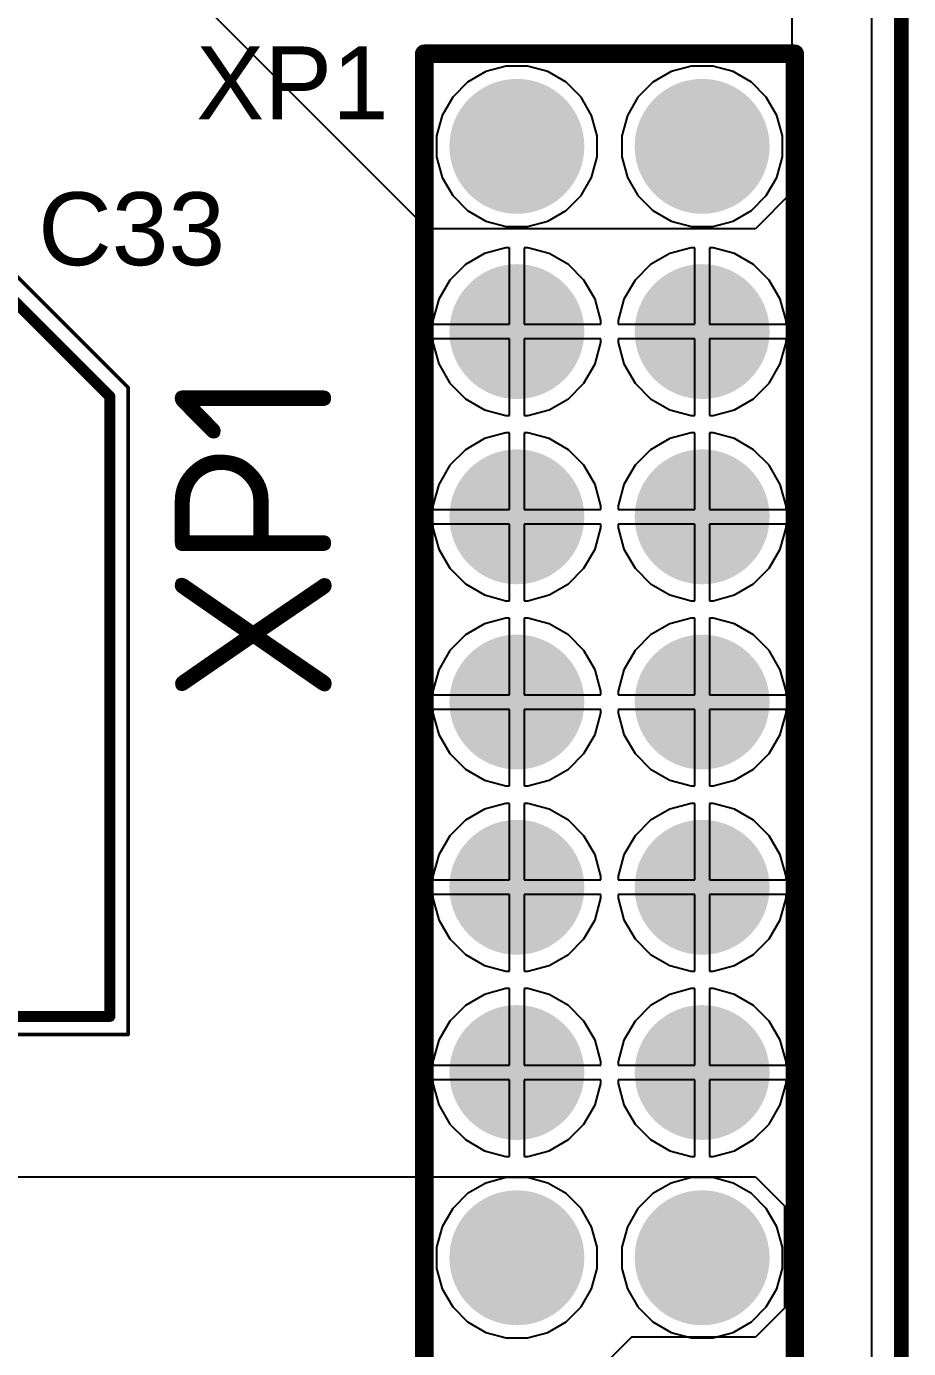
# Model space of a CAD drawing. Header units: inches. Extents: x -1.5 to 75.1, y -0.1 to 70.1.
# Drawn here: x 63.01 to 75.1, y 42.65 to 60.77 of the extents above; entities that cross this region are included whole.
import ezdxf

# ---------------------------------------------------------------- set-up
doc = ezdxf.new("R2010")
doc.units = ezdxf.units.IN
for name, color, linetype in [('Bottom Layer', 5, 'Continuous'), ('Bottom Solder', 6, 'Continuous'), ('Mechanical 13', 56, 'Continuous'), ('Mechanical 15', 56, 'Continuous'), ('Mechanical 4', 56, 'Continuous'), ('Multi-Layer', 9, 'Continuous'), ('Pad Holes', 156, 'Continuous'), ('Top Layer', 1, 'Continuous'), ('Top Overlay', 2, 'Continuous'), ('Top Paste', 8, 'Continuous'), ('Top Solder', 216, 'Continuous')]:
    doc.layers.add(name, color=color, linetype=linetype)
doc.styles.add('Arial', font='', dxfattribs={"height": 0.2})
doc.styles.add('GOST type B', font='', dxfattribs={"height": 0.2})
doc.styles.get('Arial').set_extended_font_data('Arial')
doc.styles.get('GOST type B').set_extended_font_data('GOST type B')

# ---------------------------------------------------------------- blocks, each defined once
blk = doc.blocks.new('PLD40_105')
at = {"layer": 'Bottom Layer'}
h = blk.add_hatch(color=5, dxfattribs=at)
edge = h.paths.add_edge_path()
edge.add_arc((8.89, 1.27), 0.9, 0, 360)
h = blk.add_hatch(color=5, dxfattribs=at)
edge = h.paths.add_edge_path()
edge.add_arc((11.43, 1.27), 0.9, 0, 360)
h = blk.add_hatch(color=5, dxfattribs=at)
edge = h.paths.add_edge_path()
edge.add_arc((13.97, 1.27), 0.9, 0, 360)
h = blk.add_hatch(color=5, dxfattribs=at)
edge = h.paths.add_edge_path()
edge.add_arc((16.51, 1.27), 0.9, 0, 360)
h = blk.add_hatch(color=5, dxfattribs=at)
edge = h.paths.add_edge_path()
edge.add_arc((19.05, 1.27), 0.9, 0, 360)
h = blk.add_hatch(color=5, dxfattribs=at)
edge = h.paths.add_edge_path()
edge.add_arc((21.59, 1.27), 0.9, 0, 360)
h = blk.add_hatch(color=5, dxfattribs=at)
edge = h.paths.add_edge_path()
edge.add_arc((24.13, 1.27), 0.9, 0, 360)
h = blk.add_hatch(color=5, dxfattribs=at)
edge = h.paths.add_edge_path()
edge.add_arc((8.89, -1.27), 0.9, 0, 360)
h = blk.add_hatch(color=5, dxfattribs=at)
edge = h.paths.add_edge_path()
edge.add_arc((11.43, -1.27), 0.9, 0, 360)
h = blk.add_hatch(color=5, dxfattribs=at)
edge = h.paths.add_edge_path()
edge.add_arc((13.97, -1.27), 0.9, 0, 360)
h = blk.add_hatch(color=5, dxfattribs=at)
edge = h.paths.add_edge_path()
edge.add_arc((16.51, -1.27), 0.9, 0, 360)
h = blk.add_hatch(color=5, dxfattribs=at)
edge = h.paths.add_edge_path()
edge.add_arc((19.05, -1.27), 0.9, 0, 360)
h = blk.add_hatch(color=5, dxfattribs=at)
edge = h.paths.add_edge_path()
edge.add_arc((21.59, -1.27), 0.9, 0, 360)
h = blk.add_hatch(color=5, dxfattribs=at)
edge = h.paths.add_edge_path()
edge.add_arc((24.13, -1.27), 0.9, 0, 360)
at = {"layer": 'Bottom Solder'}
h = blk.add_hatch(color=6, dxfattribs=at)
edge = h.paths.add_edge_path()
edge.add_arc((8.89, 1.27), 0.925, 0, 360)
h = blk.add_hatch(color=6, dxfattribs=at)
edge = h.paths.add_edge_path()
edge.add_arc((11.43, 1.27), 0.925, 0, 360)
h = blk.add_hatch(color=6, dxfattribs=at)
edge = h.paths.add_edge_path()
edge.add_arc((13.97, 1.27), 0.925, 0, 360)
h = blk.add_hatch(color=6, dxfattribs=at)
edge = h.paths.add_edge_path()
edge.add_arc((16.51, 1.27), 0.925, 0, 360)
h = blk.add_hatch(color=6, dxfattribs=at)
edge = h.paths.add_edge_path()
edge.add_arc((19.05, 1.27), 0.925, 0, 360)
h = blk.add_hatch(color=6, dxfattribs=at)
edge = h.paths.add_edge_path()
edge.add_arc((21.59, 1.27), 0.925, 0, 360)
h = blk.add_hatch(color=6, dxfattribs=at)
edge = h.paths.add_edge_path()
edge.add_arc((24.13, 1.27), 0.925, 0, 360)
h = blk.add_hatch(color=6, dxfattribs=at)
edge = h.paths.add_edge_path()
edge.add_arc((8.89, -1.27), 0.925, 0, 360)
h = blk.add_hatch(color=6, dxfattribs=at)
edge = h.paths.add_edge_path()
edge.add_arc((11.43, -1.27), 0.925, 0, 360)
h = blk.add_hatch(color=6, dxfattribs=at)
edge = h.paths.add_edge_path()
edge.add_arc((13.97, -1.27), 0.925, 0, 360)
h = blk.add_hatch(color=6, dxfattribs=at)
edge = h.paths.add_edge_path()
edge.add_arc((16.51, -1.27), 0.925, 0, 360)
h = blk.add_hatch(color=6, dxfattribs=at)
edge = h.paths.add_edge_path()
edge.add_arc((19.05, -1.27), 0.925, 0, 360)
h = blk.add_hatch(color=6, dxfattribs=at)
edge = h.paths.add_edge_path()
edge.add_arc((21.59, -1.27), 0.925, 0, 360)
h = blk.add_hatch(color=6, dxfattribs=at)
edge = h.paths.add_edge_path()
edge.add_arc((24.13, -1.27), 0.925, 0, 360)
at = {"layer": 'Multi-Layer'}
h = blk.add_hatch(color=9, dxfattribs=at)
edge = h.paths.add_edge_path()
edge.add_arc((8.89, 1.27), 0.9, 0, 360)
h = blk.add_hatch(color=9, dxfattribs=at)
edge = h.paths.add_edge_path()
edge.add_arc((11.43, 1.27), 0.9, 0, 360)
h = blk.add_hatch(color=9, dxfattribs=at)
edge = h.paths.add_edge_path()
edge.add_arc((13.97, 1.27), 0.9, 0, 360)
h = blk.add_hatch(color=9, dxfattribs=at)
edge = h.paths.add_edge_path()
edge.add_arc((16.51, 1.27), 0.9, 0, 360)
h = blk.add_hatch(color=9, dxfattribs=at)
edge = h.paths.add_edge_path()
edge.add_arc((19.05, 1.27), 0.9, 0, 360)
h = blk.add_hatch(color=9, dxfattribs=at)
edge = h.paths.add_edge_path()
edge.add_arc((21.59, 1.27), 0.9, 0, 360)
h = blk.add_hatch(color=9, dxfattribs=at)
edge = h.paths.add_edge_path()
edge.add_arc((24.13, 1.27), 0.9, 0, 360)
h = blk.add_hatch(color=9, dxfattribs=at)
edge = h.paths.add_edge_path()
edge.add_arc((8.89, -1.27), 0.9, 0, 360)
h = blk.add_hatch(color=9, dxfattribs=at)
edge = h.paths.add_edge_path()
edge.add_arc((11.43, -1.27), 0.9, 0, 360)
h = blk.add_hatch(color=9, dxfattribs=at)
edge = h.paths.add_edge_path()
edge.add_arc((13.97, -1.27), 0.9, 0, 360)
h = blk.add_hatch(color=9, dxfattribs=at)
edge = h.paths.add_edge_path()
edge.add_arc((16.51, -1.27), 0.9, 0, 360)
h = blk.add_hatch(color=9, dxfattribs=at)
edge = h.paths.add_edge_path()
edge.add_arc((19.05, -1.27), 0.9, 0, 360)
h = blk.add_hatch(color=9, dxfattribs=at)
edge = h.paths.add_edge_path()
edge.add_arc((21.59, -1.27), 0.9, 0, 360)
h = blk.add_hatch(color=9, dxfattribs=at)
edge = h.paths.add_edge_path()
edge.add_arc((24.13, -1.27), 0.9, 0, 360)
at = {"layer": 'Pad Holes'}
h = blk.add_hatch(color=7, dxfattribs=at)
edge = h.paths.add_edge_path()
edge.add_arc((8.89, 1.27), 0.5, 0, 360)
h = blk.add_hatch(color=7, dxfattribs=at)
edge = h.paths.add_edge_path()
edge.add_arc((11.43, 1.27), 0.5, 0, 360)
h = blk.add_hatch(color=7, dxfattribs=at)
edge = h.paths.add_edge_path()
edge.add_arc((13.97, 1.27), 0.5, 0, 360)
h = blk.add_hatch(color=7, dxfattribs=at)
edge = h.paths.add_edge_path()
edge.add_arc((16.51, 1.27), 0.5, 0, 360)
h = blk.add_hatch(color=7, dxfattribs=at)
edge = h.paths.add_edge_path()
edge.add_arc((19.05, 1.27), 0.5, 0, 360)
h = blk.add_hatch(color=7, dxfattribs=at)
edge = h.paths.add_edge_path()
edge.add_arc((21.59, 1.27), 0.5, 0, 360)
h = blk.add_hatch(color=7, dxfattribs=at)
edge = h.paths.add_edge_path()
edge.add_arc((24.13, 1.27), 0.5, 0, 360)
h = blk.add_hatch(color=7, dxfattribs=at)
edge = h.paths.add_edge_path()
edge.add_arc((8.89, -1.27), 0.5, 0, 360)
h = blk.add_hatch(color=7, dxfattribs=at)
edge = h.paths.add_edge_path()
edge.add_arc((11.43, -1.27), 0.5, 0, 360)
h = blk.add_hatch(color=7, dxfattribs=at)
edge = h.paths.add_edge_path()
edge.add_arc((13.97, -1.27), 0.5, 0, 360)
h = blk.add_hatch(color=7, dxfattribs=at)
edge = h.paths.add_edge_path()
edge.add_arc((16.51, -1.27), 0.5, 0, 360)
h = blk.add_hatch(color=7, dxfattribs=at)
edge = h.paths.add_edge_path()
edge.add_arc((19.05, -1.27), 0.5, 0, 360)
h = blk.add_hatch(color=7, dxfattribs=at)
edge = h.paths.add_edge_path()
edge.add_arc((21.59, -1.27), 0.5, 0, 360)
h = blk.add_hatch(color=7, dxfattribs=at)
edge = h.paths.add_edge_path()
edge.add_arc((24.13, -1.27), 0.5, 0, 360)
at = {"layer": 'Top Layer'}
h = blk.add_hatch(color=1, dxfattribs=at)
edge = h.paths.add_edge_path()
edge.add_arc((8.89, 1.27), 0.9, 0, 360)
h = blk.add_hatch(color=1, dxfattribs=at)
edge = h.paths.add_edge_path()
edge.add_arc((11.43, 1.27), 0.9, 0, 360)
h = blk.add_hatch(color=1, dxfattribs=at)
edge = h.paths.add_edge_path()
edge.add_arc((13.97, 1.27), 0.9, 0, 360)
h = blk.add_hatch(color=1, dxfattribs=at)
edge = h.paths.add_edge_path()
edge.add_arc((16.51, 1.27), 0.9, 0, 360)
h = blk.add_hatch(color=1, dxfattribs=at)
edge = h.paths.add_edge_path()
edge.add_arc((19.05, 1.27), 0.9, 0, 360)
h = blk.add_hatch(color=1, dxfattribs=at)
edge = h.paths.add_edge_path()
edge.add_arc((21.59, 1.27), 0.9, 0, 360)
h = blk.add_hatch(color=1, dxfattribs=at)
edge = h.paths.add_edge_path()
edge.add_arc((24.13, 1.27), 0.9, 0, 360)
h = blk.add_hatch(color=1, dxfattribs=at)
edge = h.paths.add_edge_path()
edge.add_arc((8.89, -1.27), 0.9, 0, 360)
h = blk.add_hatch(color=1, dxfattribs=at)
edge = h.paths.add_edge_path()
edge.add_arc((11.43, -1.27), 0.9, 0, 360)
h = blk.add_hatch(color=1, dxfattribs=at)
edge = h.paths.add_edge_path()
edge.add_arc((13.97, -1.27), 0.9, 0, 360)
h = blk.add_hatch(color=1, dxfattribs=at)
edge = h.paths.add_edge_path()
edge.add_arc((16.51, -1.27), 0.9, 0, 360)
h = blk.add_hatch(color=1, dxfattribs=at)
edge = h.paths.add_edge_path()
edge.add_arc((19.05, -1.27), 0.9, 0, 360)
h = blk.add_hatch(color=1, dxfattribs=at)
edge = h.paths.add_edge_path()
edge.add_arc((21.59, -1.27), 0.9, 0, 360)
h = blk.add_hatch(color=1, dxfattribs=at)
edge = h.paths.add_edge_path()
edge.add_arc((24.13, -1.27), 0.9, 0, 360)
at = {"layer": 'Top Solder'}
h = blk.add_hatch(color=216, dxfattribs=at)
edge = h.paths.add_edge_path()
edge.add_arc((8.89, 1.27), 0.925, 0, 360)
h = blk.add_hatch(color=216, dxfattribs=at)
edge = h.paths.add_edge_path()
edge.add_arc((11.43, 1.27), 0.925, 0, 360)
h = blk.add_hatch(color=216, dxfattribs=at)
edge = h.paths.add_edge_path()
edge.add_arc((13.97, 1.27), 0.925, 0, 360)
h = blk.add_hatch(color=216, dxfattribs=at)
edge = h.paths.add_edge_path()
edge.add_arc((16.51, 1.27), 0.925, 0, 360)
h = blk.add_hatch(color=216, dxfattribs=at)
edge = h.paths.add_edge_path()
edge.add_arc((19.05, 1.27), 0.925, 0, 360)
h = blk.add_hatch(color=216, dxfattribs=at)
edge = h.paths.add_edge_path()
edge.add_arc((21.59, 1.27), 0.925, 0, 360)
h = blk.add_hatch(color=216, dxfattribs=at)
edge = h.paths.add_edge_path()
edge.add_arc((24.13, 1.27), 0.925, 0, 360)
h = blk.add_hatch(color=216, dxfattribs=at)
edge = h.paths.add_edge_path()
edge.add_arc((8.89, -1.27), 0.925, 0, 360)
h = blk.add_hatch(color=216, dxfattribs=at)
edge = h.paths.add_edge_path()
edge.add_arc((11.43, -1.27), 0.925, 0, 360)
h = blk.add_hatch(color=216, dxfattribs=at)
edge = h.paths.add_edge_path()
edge.add_arc((13.97, -1.27), 0.925, 0, 360)
h = blk.add_hatch(color=216, dxfattribs=at)
edge = h.paths.add_edge_path()
edge.add_arc((16.51, -1.27), 0.925, 0, 360)
h = blk.add_hatch(color=216, dxfattribs=at)
edge = h.paths.add_edge_path()
edge.add_arc((19.05, -1.27), 0.925, 0, 360)
h = blk.add_hatch(color=216, dxfattribs=at)
edge = h.paths.add_edge_path()
edge.add_arc((21.59, -1.27), 0.925, 0, 360)
h = blk.add_hatch(color=216, dxfattribs=at)
edge = h.paths.add_edge_path()
edge.add_arc((24.13, -1.27), 0.925, 0, 360)
at = {"layer": 'Mechanical 13'}
for points in [[(-25.4, 2.54, 0.254, 0.254, 0), (25.4, 2.54, 0.254, 0.254, 0)], [(25.4, 2.54, 0.254, 0.254, 0), (25.4, -2.54, 0.254, 0.254, 0)], [(-25.4, -2.54, 0.254, 0.254, 0), (25.4, -2.54, 0.254, 0.254, 0)]]:
    blk.add_lwpolyline(points, format="xyseb", dxfattribs=at)
for points in [[(25.337, 2.54, 0.127, 0.127, 1), (25.463, 2.54, 0.127, 0.127, 1)], [(25.337, 2.54, 0.127, 0.127, 1), (25.463, 2.54, 0.127, 0.127, 1)], [(25.337, -2.54, 0.127, 0.127, 1), (25.463, -2.54, 0.127, 0.127, 1)], [(25.337, -2.54, 0.127, 0.127, 1), (25.463, -2.54, 0.127, 0.127, 1)]]:
    blk.add_lwpolyline(points, format="xyseb", close=True, dxfattribs=at)
at = {"layer": 'Top Overlay'}
for points in [[(24.13, 2.54, 0.2, 0.2, 0), (25.4, 2.54, 0.2, 0.2, 0)], [(25.4, 2.54, 0.2, 0.2, 0), (25.4, 1.27, 0.2, 0.2, 0)], [(25.4, -1.27, 0.2, 0.2, 0), (25.4, -2.54, 0.2, 0.2, 0)], [(24.13, -2.54, 0.2, 0.2, 0), (25.4, -2.54, 0.2, 0.2, 0)]]:
    blk.add_lwpolyline(points, format="xyseb", dxfattribs=at)
for points in [[(24.08, 2.54, 0.1, 0.1, 1), (24.18, 2.54, 0.1, 0.1, 1)], [(25.35, 2.54, 0.1, 0.1, 1), (25.45, 2.54, 0.1, 0.1, 1)], [(25.35, 2.54, 0.1, 0.1, 1), (25.45, 2.54, 0.1, 0.1, 1)], [(25.35, 1.27, 0.1, 0.1, 1), (25.45, 1.27, 0.1, 0.1, 1)], [(25.35, -1.27, 0.1, 0.1, 1), (25.45, -1.27, 0.1, 0.1, 1)], [(24.08, -2.54, 0.1, 0.1, 1), (24.18, -2.54, 0.1, 0.1, 1)], [(25.35, -2.54, 0.1, 0.1, 1), (25.45, -2.54, 0.1, 0.1, 1)], [(25.35, -2.54, 0.1, 0.1, 1), (25.45, -2.54, 0.1, 0.1, 1)]]:
    blk.add_lwpolyline(points, format="xyseb", close=True, dxfattribs=at)
at = {"layer": 'Mechanical 13', "style": 'GOST type B'}
blk.add_text('XP1', height=2.15, dxfattribs=at).set_placement((16.51, 3.81))
blk = doc.blocks.new('ECAP_SMD_10_3_10_3_160')
at = {"layer": 'Top Layer'}
for points in [[(-6.4, 1), (-2.3, 1), (-2.3, -1), (-6.4, -1)], [(2.3, 1), (6.4, 1), (6.4, -1), (2.3, -1)]]:
    blk.add_hatch(color=1, dxfattribs=at).paths.add_polyline_path(points)
at = {"layer": 'Top Paste'}
for points in [[(-6.4, 1), (-2.3, 1), (-2.3, -1), (-6.4, -1)], [(2.3, 1), (6.4, 1), (6.4, -1), (2.3, -1)]]:
    blk.add_hatch(color=8, dxfattribs=at).paths.add_polyline_path(points)
at = {"layer": 'Top Solder'}
for points in [[(-6.425, 1.025), (-2.275, 1.025), (-2.275, -1.025), (-6.425, -1.025)], [(2.275, 1.025), (6.425, 1.025), (6.425, -1.025), (2.275, -1.025)]]:
    blk.add_hatch(color=216, dxfattribs=at).paths.add_polyline_path(points)
at = {"layer": 'Mechanical 13'}
for points in [[(-5.15, 3.35, 0.127, 0.127, 0), (-3.35, 5.15, 0.127, 0.127, 0)], [(5.15, 5.15, 0.127, 0.127, 0), (-3.35, 5.15, 0.127, 0.127, 0)], [(5.15, -5.15, 0.127, 0.127, 0), (5.15, 5.15, 0.127, 0.127, 0)], [(-5.15, -3.35, 0.127, 0.127, 0), (-5.15, 3.35, 0.127, 0.127, 0)], [(-3.35, -5.15, 0.127, 0.127, 0), (-5.15, -3.35, 0.127, 0.127, 0)], [(5.15, -5.15, 0.127, 0.127, 0), (-3.35, -5.15, 0.127, 0.127, 0)]]:
    blk.add_lwpolyline(points, format="xyseb", dxfattribs=at)
for points in [[(-3.382, 5.15, 0.0635, 0.0635, 1), (-3.318, 5.15, 0.0635, 0.0635, 1)], [(-3.382, 5.15, 0.0635, 0.0635, 1), (-3.318, 5.15, 0.0635, 0.0635, 1)], [(5.118, 5.15, 0.0635, 0.0635, 1), (5.182, 5.15, 0.0635, 0.0635, 1)], [(5.118, 5.15, 0.0635, 0.0635, 1), (5.182, 5.15, 0.0635, 0.0635, 1)], [(-5.182, 3.35, 0.0635, 0.0635, 1), (-5.118, 3.35, 0.0635, 0.0635, 1)], [(-5.182, 3.35, 0.0635, 0.0635, 1), (-5.118, 3.35, 0.0635, 0.0635, 1)], [(-5.182, -3.35, 0.0635, 0.0635, 1), (-5.118, -3.35, 0.0635, 0.0635, 1)], [(-5.182, -3.35, 0.0635, 0.0635, 1), (-5.118, -3.35, 0.0635, 0.0635, 1)], [(-3.382, -5.15, 0.0635, 0.0635, 1), (-3.318, -5.15, 0.0635, 0.0635, 1)], [(-3.382, -5.15, 0.0635, 0.0635, 1), (-3.318, -5.15, 0.0635, 0.0635, 1)], [(5.118, -5.15, 0.0635, 0.0635, 1), (5.182, -5.15, 0.0635, 0.0635, 1)], [(5.118, -5.15, 0.0635, 0.0635, 1), (5.182, -5.15, 0.0635, 0.0635, 1)]]:
    blk.add_lwpolyline(points, format="xyseb", close=True, dxfattribs=at)
at = {"layer": 'Mechanical 15'}
for points in [[(-5.4, 3.475, 0.05, 0.05, 0), (-3.475, 5.4, 0.05, 0.05, 0)], [(5.4, 5.4, 0.05, 0.05, 0), (-3.475, 5.4, 0.05, 0.05, 0)], [(5.4, 1.25, 0.05, 0.05, 0), (5.4, 5.4, 0.05, 0.05, 0)], [(-5.4, 1.25, 0.05, 0.05, 0), (-5.4, 3.475, 0.05, 0.05, 0)], [(-6.65, -1.25, 0.05, 0.05, 0), (-6.65, 1.25, 0.05, 0.05, 0)], [(-5.4, 1.25, 0.05, 0.05, 0), (-6.65, 1.25, 0.05, 0.05, 0)], [(6.65, 1.25, 0.05, 0.05, 0), (5.4, 1.25, 0.05, 0.05, 0)], [(6.65, -1.25, 0.05, 0.05, 0), (6.65, 1.25, 0.05, 0.05, 0)], [(-5.4, -1.25, 0.05, 0.05, 0), (-6.65, -1.25, 0.05, 0.05, 0)], [(-5.4, -3.475, 0.05, 0.05, 0), (-5.4, -1.25, 0.05, 0.05, 0)], [(5.4, -5.4, 0.05, 0.05, 0), (5.4, -1.25, 0.05, 0.05, 0)], [(6.65, -1.25, 0.05, 0.05, 0), (5.4, -1.25, 0.05, 0.05, 0)], [(-3.475, -5.4, 0.05, 0.05, 0), (-5.4, -3.475, 0.05, 0.05, 0)], [(5.4, -5.4, 0.05, 0.05, 0), (-3.475, -5.4, 0.05, 0.05, 0)]]:
    blk.add_lwpolyline(points, format="xyseb", dxfattribs=at)
for points in [[(-3.487, 5.4, 0.025, 0.025, 1), (-3.463, 5.4, 0.025, 0.025, 1)], [(-3.487, 5.4, 0.025, 0.025, 1), (-3.463, 5.4, 0.025, 0.025, 1)], [(5.388, 5.4, 0.025, 0.025, 1), (5.412, 5.4, 0.025, 0.025, 1)], [(5.388, 5.4, 0.025, 0.025, 1), (5.412, 5.4, 0.025, 0.025, 1)], [(-5.412, 3.475, 0.025, 0.025, 1), (-5.388, 3.475, 0.025, 0.025, 1)], [(-5.412, 3.475, 0.025, 0.025, 1), (-5.388, 3.475, 0.025, 0.025, 1)], [(-6.662, 1.25, 0.025, 0.025, 1), (-6.638, 1.25, 0.025, 0.025, 1)], [(-6.662, 1.25, 0.025, 0.025, 1), (-6.638, 1.25, 0.025, 0.025, 1)], [(-5.412, 1.25, 0.025, 0.025, 1), (-5.388, 1.25, 0.025, 0.025, 1)], [(-5.412, 1.25, 0.025, 0.025, 1), (-5.388, 1.25, 0.025, 0.025, 1)], [(5.388, 1.25, 0.025, 0.025, 1), (5.412, 1.25, 0.025, 0.025, 1)], [(5.388, 1.25, 0.025, 0.025, 1), (5.412, 1.25, 0.025, 0.025, 1)], [(6.638, 1.25, 0.025, 0.025, 1), (6.662, 1.25, 0.025, 0.025, 1)], [(6.638, 1.25, 0.025, 0.025, 1), (6.662, 1.25, 0.025, 0.025, 1)], [(-6.662, -1.25, 0.025, 0.025, 1), (-6.638, -1.25, 0.025, 0.025, 1)], [(-6.662, -1.25, 0.025, 0.025, 1), (-6.638, -1.25, 0.025, 0.025, 1)], [(-5.412, -1.25, 0.025, 0.025, 1), (-5.388, -1.25, 0.025, 0.025, 1)], [(-5.412, -1.25, 0.025, 0.025, 1), (-5.388, -1.25, 0.025, 0.025, 1)], [(5.388, -1.25, 0.025, 0.025, 1), (5.412, -1.25, 0.025, 0.025, 1)], [(5.388, -1.25, 0.025, 0.025, 1), (5.412, -1.25, 0.025, 0.025, 1)], [(6.638, -1.25, 0.025, 0.025, 1), (6.662, -1.25, 0.025, 0.025, 1)], [(6.638, -1.25, 0.025, 0.025, 1), (6.662, -1.25, 0.025, 0.025, 1)], [(-5.412, -3.475, 0.025, 0.025, 1), (-5.388, -3.475, 0.025, 0.025, 1)], [(-5.412, -3.475, 0.025, 0.025, 1), (-5.388, -3.475, 0.025, 0.025, 1)], [(-3.487, -5.4, 0.025, 0.025, 1), (-3.463, -5.4, 0.025, 0.025, 1)], [(-3.487, -5.4, 0.025, 0.025, 1), (-3.463, -5.4, 0.025, 0.025, 1)], [(5.388, -5.4, 0.025, 0.025, 1), (5.412, -5.4, 0.025, 0.025, 1)], [(5.388, -5.4, 0.025, 0.025, 1), (5.412, -5.4, 0.025, 0.025, 1)]]:
    blk.add_lwpolyline(points, format="xyseb", close=True, dxfattribs=at)
at = {"layer": 'Top Overlay'}
for points in [[(-5.15, 3.35, 0.15, 0.15, 0), (-3.35, 5.15, 0.15, 0.15, 0)], [(5.15, 5.15, 0.15, 0.15, 0), (-3.35, 5.15, 0.15, 0.15, 0)], [(5.15, 1.32, 0.15, 0.15, 0), (5.15, 5.15, 0.15, 0.15, 0)], [(-5.15, 1.32, 0.15, 0.15, 0), (-5.15, 3.35, 0.15, 0.15, 0)], [(-5.15, -3.35, 0.15, 0.15, 0), (-5.15, -1.32, 0.15, 0.15, 0)], [(5.15, -5.15, 0.15, 0.15, 0), (5.15, -1.32, 0.15, 0.15, 0)], [(-3.35, -5.15, 0.15, 0.15, 0), (-5.15, -3.35, 0.15, 0.15, 0)], [(5.15, -5.15, 0.15, 0.15, 0), (-3.35, -5.15, 0.15, 0.15, 0)]]:
    blk.add_lwpolyline(points, format="xyseb", dxfattribs=at)
for points in [[(-3.388, 5.15, 0.075, 0.075, 1), (-3.313, 5.15, 0.075, 0.075, 1)], [(-3.388, 5.15, 0.075, 0.075, 1), (-3.313, 5.15, 0.075, 0.075, 1)], [(5.112, 5.15, 0.075, 0.075, 1), (5.188, 5.15, 0.075, 0.075, 1)], [(5.112, 5.15, 0.075, 0.075, 1), (5.188, 5.15, 0.075, 0.075, 1)], [(-5.188, 3.35, 0.075, 0.075, 1), (-5.112, 3.35, 0.075, 0.075, 1)], [(-5.188, 3.35, 0.075, 0.075, 1), (-5.112, 3.35, 0.075, 0.075, 1)], [(-5.188, 1.32, 0.075, 0.075, 1), (-5.112, 1.32, 0.075, 0.075, 1)], [(5.112, 1.32, 0.075, 0.075, 1), (5.188, 1.32, 0.075, 0.075, 1)], [(-5.188, -1.32, 0.075, 0.075, 1), (-5.112, -1.32, 0.075, 0.075, 1)], [(5.112, -1.32, 0.075, 0.075, 1), (5.188, -1.32, 0.075, 0.075, 1)], [(-5.188, -3.35, 0.075, 0.075, 1), (-5.112, -3.35, 0.075, 0.075, 1)], [(-5.188, -3.35, 0.075, 0.075, 1), (-5.112, -3.35, 0.075, 0.075, 1)], [(-3.388, -5.15, 0.075, 0.075, 1), (-3.313, -5.15, 0.075, 0.075, 1)], [(-3.388, -5.15, 0.075, 0.075, 1), (-3.313, -5.15, 0.075, 0.075, 1)], [(5.112, -5.15, 0.075, 0.075, 1), (5.188, -5.15, 0.075, 0.075, 1)], [(5.112, -5.15, 0.075, 0.075, 1), (5.188, -5.15, 0.075, 0.075, 1)]]:
    blk.add_lwpolyline(points, format="xyseb", close=True, dxfattribs=at)

msp = doc.modelspace()

# ---------------------------------------------------------------- linework, layer by layer
at = {"layer": 'Bottom Layer'}
for p, q in [((74.592, 64.742), (74.592, 5.258)), ((69.585, 60.23), (69.305, 60.155)), ((69.875, 60.23), (69.585, 60.23)), ((70.155, 60.155), (69.875, 60.23)), ((72.125, 60.23), (71.845, 60.155)), ((72.415, 60.23), (72.125, 60.23)), ((72.695, 60.155), (72.415, 60.23)), ((69.055, 60.01), (68.85, 59.805)), ((69.305, 60.155), (69.055, 60.01)), ((70.405, 60.01), (70.155, 60.155)), ((70.61, 59.805), (70.405, 60.01)), ((71.595, 60.01), (71.39, 59.805)), ((71.845, 60.155), (71.595, 60.01)), ((72.945, 60.01), (72.695, 60.155)), ((73.15, 59.805), (72.945, 60.01)), ((68.85, 59.805), (68.705, 59.555)), ((70.755, 59.555), (70.61, 59.805)), ((71.39, 59.805), (71.245, 59.555)), ((73.295, 59.555), (73.15, 59.805)), ((68.705, 59.555), (68.63, 59.275)), ((70.83, 59.275), (70.755, 59.555)), ((71.245, 59.555), (71.17, 59.275)), ((73.37, 59.275), (73.295, 59.555)), ((68.63, 59.275), (68.63, 58.985)), ((70.83, 58.985), (70.83, 59.275)), ((71.17, 59.275), (71.17, 58.985)), ((73.37, 58.985), (73.37, 59.275)), ((68.63, 58.985), (68.705, 58.705)), ((70.755, 58.705), (70.83, 58.985)), ((71.17, 58.985), (71.245, 58.705)), ((73.295, 58.705), (73.37, 58.985)), ((68.705, 58.705), (68.85, 58.455)), ((70.61, 58.455), (70.755, 58.705)), ((71.245, 58.705), (71.39, 58.455)), ((73.15, 58.455), (73.295, 58.705)), ((68.85, 58.455), (69.055, 58.25)), ((70.405, 58.25), (70.61, 58.455)), ((71.39, 58.455), (71.595, 58.25)), ((72.945, 58.25), (73.15, 58.455)), ((69.055, 58.25), (69.305, 58.105)), ((70.155, 58.105), (70.405, 58.25)), ((71.595, 58.25), (71.845, 58.105)), ((72.695, 58.105), (72.945, 58.25)), ((69.305, 58.105), (69.585, 58.03)), ((69.585, 58.03), (69.875, 58.03)), ((69.875, 58.03), (70.155, 58.105)), ((71.845, 58.105), (72.125, 58.03)), ((72.125, 58.03), (72.415, 58.03)), ((72.415, 58.03), (72.695, 58.105)), ((69.286, 57.662), (69.024, 57.51)), ((69.579, 57.74), (69.286, 57.662)), ((69.63, 57.74), (69.579, 57.74)), ((69.63, 56.69), (69.63, 57.74)), ((69.881, 57.74), (69.83, 57.74)), ((69.83, 57.74), (69.83, 56.69)), ((70.174, 57.662), (69.881, 57.74)), ((70.436, 57.51), (70.174, 57.662)), ((71.826, 57.662), (71.564, 57.51)), ((72.119, 57.74), (71.826, 57.662)), ((72.17, 57.74), (72.119, 57.74)), ((72.17, 56.69), (72.17, 57.74)), ((72.421, 57.74), (72.37, 57.74)), ((72.37, 57.74), (72.37, 56.69)), ((72.714, 57.662), (72.421, 57.74)), ((72.976, 57.51), (72.714, 57.662)), ((69.024, 57.51), (68.81, 57.296)), ((70.65, 57.296), (70.436, 57.51)), ((71.564, 57.51), (71.35, 57.296)), ((73.19, 57.296), (72.976, 57.51)), ((68.81, 57.296), (68.658, 57.034)), ((70.802, 57.034), (70.65, 57.296)), ((71.35, 57.296), (71.198, 57.034)), ((73.342, 57.034), (73.19, 57.296)), ((68.658, 57.034), (68.58, 56.741)), ((70.88, 56.741), (70.802, 57.034)), ((71.198, 57.034), (71.12, 56.741)), ((73.42, 56.741), (73.342, 57.034)), ((68.58, 56.741), (68.58, 56.69)), ((68.58, 56.69), (69.63, 56.69)), ((69.83, 56.69), (70.88, 56.69)), ((70.88, 56.69), (70.88, 56.741)), ((71.12, 56.741), (71.12, 56.69)), ((71.12, 56.69), (72.17, 56.69)), ((72.37, 56.69), (73.42, 56.69)), ((73.42, 56.69), (73.42, 56.741)), ((69.63, 56.49), (68.58, 56.49)), ((68.58, 56.49), (68.58, 56.439)), ((68.58, 56.439), (68.658, 56.146)), ((69.63, 55.44), (69.63, 56.49)), ((70.88, 56.49), (69.83, 56.49)), ((69.83, 56.49), (69.83, 55.44)), ((70.802, 56.146), (70.88, 56.439)), ((70.88, 56.439), (70.88, 56.49)), ((72.17, 56.49), (71.12, 56.49)), ((71.12, 56.49), (71.12, 56.439)), ((71.12, 56.439), (71.198, 56.146)), ((72.17, 55.44), (72.17, 56.49)), ((73.42, 56.49), (72.37, 56.49)), ((72.37, 56.49), (72.37, 55.44)), ((73.342, 56.146), (73.42, 56.439)), ((73.42, 56.439), (73.42, 56.49)), ((68.658, 56.146), (68.81, 55.884)), ((70.65, 55.884), (70.802, 56.146)), ((71.198, 56.146), (71.35, 55.884)), ((73.19, 55.884), (73.342, 56.146)), ((68.81, 55.884), (69.024, 55.67)), ((70.436, 55.67), (70.65, 55.884)), ((71.35, 55.884), (71.564, 55.67)), ((72.976, 55.67), (73.19, 55.884)), ((69.024, 55.67), (69.286, 55.518)), ((70.174, 55.518), (70.436, 55.67)), ((71.564, 55.67), (71.826, 55.518)), ((72.714, 55.518), (72.976, 55.67)), ((69.286, 55.518), (69.579, 55.44)), ((69.881, 55.44), (70.174, 55.518)), ((71.826, 55.518), (72.119, 55.44)), ((72.421, 55.44), (72.714, 55.518)), ((69.579, 55.44), (69.63, 55.44)), ((69.83, 55.44), (69.881, 55.44)), ((72.119, 55.44), (72.17, 55.44)), ((72.37, 55.44), (72.421, 55.44)), ((69.286, 55.122), (69.024, 54.97)), ((69.579, 55.2), (69.286, 55.122)), ((69.63, 55.2), (69.579, 55.2)), ((69.63, 54.15), (69.63, 55.2)), ((69.881, 55.2), (69.83, 55.2)), ((69.83, 55.2), (69.83, 54.15)), ((70.174, 55.122), (69.881, 55.2)), ((70.436, 54.97), (70.174, 55.122)), ((71.826, 55.122), (71.564, 54.97)), ((72.119, 55.2), (71.826, 55.122)), ((72.17, 55.2), (72.119, 55.2)), ((72.17, 54.15), (72.17, 55.2)), ((72.421, 55.2), (72.37, 55.2)), ((72.37, 55.2), (72.37, 54.15)), ((72.714, 55.122), (72.421, 55.2)), ((72.976, 54.97), (72.714, 55.122)), ((69.024, 54.97), (68.81, 54.756)), ((70.65, 54.756), (70.436, 54.97)), ((71.564, 54.97), (71.35, 54.756)), ((73.19, 54.756), (72.976, 54.97)), ((68.81, 54.756), (68.658, 54.494)), ((70.802, 54.494), (70.65, 54.756)), ((71.35, 54.756), (71.198, 54.494)), ((73.342, 54.494), (73.19, 54.756)), ((68.658, 54.494), (68.58, 54.201)), ((70.88, 54.201), (70.802, 54.494)), ((71.198, 54.494), (71.12, 54.201)), ((73.42, 54.201), (73.342, 54.494)), ((68.58, 54.201), (68.58, 54.15)), ((68.58, 54.15), (69.63, 54.15)), ((69.83, 54.15), (70.88, 54.15)), ((70.88, 54.15), (70.88, 54.201)), ((71.12, 54.201), (71.12, 54.15)), ((71.12, 54.15), (72.17, 54.15)), ((72.37, 54.15), (73.42, 54.15)), ((73.42, 54.15), (73.42, 54.201)), ((69.63, 53.95), (68.58, 53.95)), ((68.58, 53.95), (68.58, 53.899)), ((68.58, 53.899), (68.658, 53.606)), ((69.63, 52.9), (69.63, 53.95)), ((70.88, 53.95), (69.83, 53.95)), ((69.83, 53.95), (69.83, 52.9)), ((70.802, 53.606), (70.88, 53.899)), ((70.88, 53.899), (70.88, 53.95)), ((72.17, 53.95), (71.12, 53.95)), ((71.12, 53.95), (71.12, 53.899)), ((71.12, 53.899), (71.198, 53.606)), ((72.17, 52.9), (72.17, 53.95)), ((73.42, 53.95), (72.37, 53.95)), ((72.37, 53.95), (72.37, 52.9)), ((73.342, 53.606), (73.42, 53.899)), ((73.42, 53.899), (73.42, 53.95)), ((68.658, 53.606), (68.81, 53.344)), ((70.65, 53.344), (70.802, 53.606)), ((71.198, 53.606), (71.35, 53.344)), ((73.19, 53.344), (73.342, 53.606)), ((68.81, 53.344), (69.024, 53.13)), ((70.436, 53.13), (70.65, 53.344)), ((71.35, 53.344), (71.564, 53.13)), ((72.976, 53.13), (73.19, 53.344)), ((69.024, 53.13), (69.286, 52.978)), ((70.174, 52.978), (70.436, 53.13)), ((71.564, 53.13), (71.826, 52.978)), ((72.714, 52.978), (72.976, 53.13)), ((69.286, 52.978), (69.579, 52.9)), ((69.881, 52.9), (70.174, 52.978)), ((71.826, 52.978), (72.119, 52.9)), ((72.421, 52.9), (72.714, 52.978)), ((69.579, 52.9), (69.63, 52.9)), ((69.83, 52.9), (69.881, 52.9)), ((72.119, 52.9), (72.17, 52.9)), ((72.37, 52.9), (72.421, 52.9)), ((69.286, 52.582), (69.024, 52.43)), ((69.579, 52.66), (69.286, 52.582)), ((69.63, 52.66), (69.579, 52.66)), ((69.63, 51.61), (69.63, 52.66)), ((69.881, 52.66), (69.83, 52.66)), ((69.83, 52.66), (69.83, 51.61)), ((70.174, 52.582), (69.881, 52.66)), ((70.436, 52.43), (70.174, 52.582)), ((71.826, 52.582), (71.564, 52.43)), ((72.119, 52.66), (71.826, 52.582)), ((72.17, 52.66), (72.119, 52.66)), ((72.17, 51.61), (72.17, 52.66)), ((72.421, 52.66), (72.37, 52.66)), ((72.37, 52.66), (72.37, 51.61)), ((72.714, 52.582), (72.421, 52.66)), ((72.976, 52.43), (72.714, 52.582)), ((69.024, 52.43), (68.81, 52.216)), ((70.65, 52.216), (70.436, 52.43)), ((71.564, 52.43), (71.35, 52.216)), ((73.19, 52.216), (72.976, 52.43)), ((68.81, 52.216), (68.658, 51.954)), ((70.802, 51.954), (70.65, 52.216)), ((71.35, 52.216), (71.198, 51.954)), ((73.342, 51.954), (73.19, 52.216)), ((68.658, 51.954), (68.58, 51.661)), ((70.88, 51.661), (70.802, 51.954)), ((71.198, 51.954), (71.12, 51.661)), ((73.42, 51.661), (73.342, 51.954)), ((68.58, 51.661), (68.58, 51.61)), ((68.58, 51.61), (69.63, 51.61)), ((69.83, 51.61), (70.88, 51.61)), ((70.88, 51.61), (70.88, 51.661)), ((71.12, 51.661), (71.12, 51.61)), ((71.12, 51.61), (72.17, 51.61)), ((72.37, 51.61), (73.42, 51.61)), ((73.42, 51.61), (73.42, 51.661)), ((69.63, 51.41), (68.58, 51.41)), ((68.58, 51.41), (68.58, 51.359)), ((68.58, 51.359), (68.658, 51.066)), ((69.63, 50.36), (69.63, 51.41)), ((70.88, 51.41), (69.83, 51.41)), ((69.83, 51.41), (69.83, 50.36)), ((70.802, 51.066), (70.88, 51.359)), ((70.88, 51.359), (70.88, 51.41)), ((72.17, 51.41), (71.12, 51.41)), ((71.12, 51.41), (71.12, 51.359)), ((71.12, 51.359), (71.198, 51.066)), ((72.17, 50.36), (72.17, 51.41)), ((73.42, 51.41), (72.37, 51.41)), ((72.37, 51.41), (72.37, 50.36)), ((73.342, 51.066), (73.42, 51.359)), ((73.42, 51.359), (73.42, 51.41)), ((68.658, 51.066), (68.81, 50.804)), ((70.65, 50.804), (70.802, 51.066)), ((71.198, 51.066), (71.35, 50.804)), ((73.19, 50.804), (73.342, 51.066)), ((68.81, 50.804), (69.024, 50.59)), ((70.436, 50.59), (70.65, 50.804)), ((71.35, 50.804), (71.564, 50.59)), ((72.976, 50.59), (73.19, 50.804)), ((69.024, 50.59), (69.286, 50.438)), ((70.174, 50.438), (70.436, 50.59)), ((71.564, 50.59), (71.826, 50.438)), ((72.714, 50.438), (72.976, 50.59)), ((69.286, 50.438), (69.579, 50.36)), ((69.881, 50.36), (70.174, 50.438)), ((71.826, 50.438), (72.119, 50.36)), ((72.421, 50.36), (72.714, 50.438)), ((69.579, 50.36), (69.63, 50.36)), ((69.83, 50.36), (69.881, 50.36)), ((72.119, 50.36), (72.17, 50.36)), ((72.37, 50.36), (72.421, 50.36)), ((69.286, 50.042), (69.024, 49.89)), ((69.579, 50.12), (69.286, 50.042)), ((69.63, 50.12), (69.579, 50.12)), ((69.63, 49.07), (69.63, 50.12)), ((69.881, 50.12), (69.83, 50.12)), ((69.83, 50.12), (69.83, 49.07)), ((70.174, 50.042), (69.881, 50.12)), ((70.436, 49.89), (70.174, 50.042)), ((71.826, 50.042), (71.564, 49.89)), ((72.119, 50.12), (71.826, 50.042)), ((72.17, 50.12), (72.119, 50.12)), ((72.17, 49.07), (72.17, 50.12)), ((72.421, 50.12), (72.37, 50.12)), ((72.37, 50.12), (72.37, 49.07)), ((72.714, 50.042), (72.421, 50.12)), ((72.976, 49.89), (72.714, 50.042)), ((69.024, 49.89), (68.81, 49.676)), ((70.65, 49.676), (70.436, 49.89)), ((71.564, 49.89), (71.35, 49.676)), ((73.19, 49.676), (72.976, 49.89)), ((68.81, 49.676), (68.658, 49.414)), ((70.802, 49.414), (70.65, 49.676)), ((71.35, 49.676), (71.198, 49.414)), ((73.342, 49.414), (73.19, 49.676)), ((68.658, 49.414), (68.58, 49.121)), ((70.88, 49.121), (70.802, 49.414)), ((71.198, 49.414), (71.12, 49.121)), ((73.42, 49.121), (73.342, 49.414)), ((68.58, 49.121), (68.58, 49.07)), ((68.58, 49.07), (69.63, 49.07)), ((69.83, 49.07), (70.88, 49.07)), ((70.88, 49.07), (70.88, 49.121)), ((71.12, 49.121), (71.12, 49.07)), ((71.12, 49.07), (72.17, 49.07)), ((72.37, 49.07), (73.42, 49.07)), ((73.42, 49.07), (73.42, 49.121)), ((69.63, 48.87), (68.58, 48.87)), ((68.58, 48.87), (68.58, 48.819)), ((68.58, 48.819), (68.658, 48.526)), ((69.63, 47.82), (69.63, 48.87)), ((70.88, 48.87), (69.83, 48.87)), ((69.83, 48.87), (69.83, 47.82)), ((70.802, 48.526), (70.88, 48.819)), ((70.88, 48.819), (70.88, 48.87)), ((72.17, 48.87), (71.12, 48.87)), ((71.12, 48.87), (71.12, 48.819)), ((71.12, 48.819), (71.198, 48.526)), ((72.17, 47.82), (72.17, 48.87)), ((73.42, 48.87), (72.37, 48.87)), ((72.37, 48.87), (72.37, 47.82)), ((73.342, 48.526), (73.42, 48.819)), ((73.42, 48.819), (73.42, 48.87)), ((68.658, 48.526), (68.81, 48.264)), ((70.65, 48.264), (70.802, 48.526)), ((71.198, 48.526), (71.35, 48.264)), ((73.19, 48.264), (73.342, 48.526)), ((68.81, 48.264), (69.024, 48.05)), ((70.436, 48.05), (70.65, 48.264)), ((71.35, 48.264), (71.564, 48.05)), ((72.976, 48.05), (73.19, 48.264)), ((69.024, 48.05), (69.286, 47.898)), ((70.174, 47.898), (70.436, 48.05)), ((71.564, 48.05), (71.826, 47.898)), ((72.714, 47.898), (72.976, 48.05)), ((69.286, 47.898), (69.579, 47.82)), ((69.881, 47.82), (70.174, 47.898)), ((71.826, 47.898), (72.119, 47.82)), ((72.421, 47.82), (72.714, 47.898)), ((69.579, 47.82), (69.63, 47.82)), ((69.83, 47.82), (69.881, 47.82)), ((72.119, 47.82), (72.17, 47.82)), ((72.37, 47.82), (72.421, 47.82)), ((69.286, 47.502), (69.024, 47.35)), ((69.579, 47.58), (69.286, 47.502)), ((69.63, 47.58), (69.579, 47.58)), ((69.63, 46.53), (69.63, 47.58)), ((69.881, 47.58), (69.83, 47.58)), ((69.83, 47.58), (69.83, 46.53)), ((70.174, 47.502), (69.881, 47.58)), ((70.436, 47.35), (70.174, 47.502)), ((71.826, 47.502), (71.564, 47.35)), ((72.119, 47.58), (71.826, 47.502)), ((72.17, 47.58), (72.119, 47.58)), ((72.17, 46.53), (72.17, 47.58)), ((72.421, 47.58), (72.37, 47.58)), ((72.37, 47.58), (72.37, 46.53)), ((72.714, 47.502), (72.421, 47.58)), ((72.976, 47.35), (72.714, 47.502)), ((69.024, 47.35), (68.81, 47.136)), ((70.65, 47.136), (70.436, 47.35)), ((71.564, 47.35), (71.35, 47.136)), ((73.19, 47.136), (72.976, 47.35)), ((68.81, 47.136), (68.658, 46.874)), ((70.802, 46.874), (70.65, 47.136)), ((71.35, 47.136), (71.198, 46.874)), ((73.342, 46.874), (73.19, 47.136)), ((68.658, 46.874), (68.58, 46.581)), ((70.88, 46.581), (70.802, 46.874)), ((71.198, 46.874), (71.12, 46.581)), ((73.42, 46.581), (73.342, 46.874)), ((68.58, 46.581), (68.58, 46.53)), ((68.58, 46.53), (69.63, 46.53)), ((69.83, 46.53), (70.88, 46.53)), ((70.88, 46.53), (70.88, 46.581)), ((71.12, 46.581), (71.12, 46.53)), ((71.12, 46.53), (72.17, 46.53)), ((72.37, 46.53), (73.42, 46.53)), ((73.42, 46.53), (73.42, 46.581)), ((69.63, 46.33), (68.58, 46.33)), ((68.58, 46.33), (68.58, 46.279)), ((68.58, 46.279), (68.658, 45.986)), ((69.63, 45.28), (69.63, 46.33)), ((70.88, 46.33), (69.83, 46.33)), ((69.83, 46.33), (69.83, 45.28)), ((70.802, 45.986), (70.88, 46.279)), ((70.88, 46.279), (70.88, 46.33)), ((72.17, 46.33), (71.12, 46.33)), ((71.12, 46.33), (71.12, 46.279)), ((71.12, 46.279), (71.198, 45.986)), ((72.17, 45.28), (72.17, 46.33)), ((73.42, 46.33), (72.37, 46.33)), ((72.37, 46.33), (72.37, 45.28)), ((73.342, 45.986), (73.42, 46.279)), ((73.42, 46.279), (73.42, 46.33)), ((68.658, 45.986), (68.81, 45.724)), ((70.65, 45.724), (70.802, 45.986)), ((71.198, 45.986), (71.35, 45.724)), ((73.19, 45.724), (73.342, 45.986)), ((68.81, 45.724), (69.024, 45.51)), ((70.436, 45.51), (70.65, 45.724)), ((71.35, 45.724), (71.564, 45.51)), ((72.976, 45.51), (73.19, 45.724)), ((69.024, 45.51), (69.286, 45.358)), ((70.174, 45.358), (70.436, 45.51)), ((71.564, 45.51), (71.826, 45.358)), ((72.714, 45.358), (72.976, 45.51)), ((69.286, 45.358), (69.579, 45.28)), ((69.881, 45.28), (70.174, 45.358)), ((71.826, 45.358), (72.119, 45.28)), ((72.421, 45.28), (72.714, 45.358)), ((69.579, 45.28), (69.63, 45.28)), ((69.83, 45.28), (69.881, 45.28)), ((72.119, 45.28), (72.17, 45.28)), ((72.37, 45.28), (72.421, 45.28)), ((69.585, 44.99), (69.305, 44.915)), ((69.875, 44.99), (69.585, 44.99)), ((70.155, 44.915), (69.875, 44.99)), ((72.125, 44.99), (71.845, 44.915)), ((72.415, 44.99), (72.125, 44.99)), ((72.695, 44.915), (72.415, 44.99)), ((69.305, 44.915), (69.055, 44.77)), ((70.405, 44.77), (70.155, 44.915)), ((71.845, 44.915), (71.595, 44.77)), ((72.945, 44.77), (72.695, 44.915)), ((69.055, 44.77), (68.85, 44.565)), ((70.61, 44.565), (70.405, 44.77)), ((71.595, 44.77), (71.39, 44.565)), ((73.15, 44.565), (72.945, 44.77)), ((68.85, 44.565), (68.705, 44.315)), ((70.755, 44.315), (70.61, 44.565)), ((71.39, 44.565), (71.245, 44.315)), ((73.295, 44.315), (73.15, 44.565)), ((68.705, 44.315), (68.63, 44.035)), ((70.83, 44.035), (70.755, 44.315)), ((71.245, 44.315), (71.17, 44.035)), ((73.37, 44.035), (73.295, 44.315)), ((68.63, 44.035), (68.63, 43.745)), ((70.83, 43.745), (70.83, 44.035)), ((71.17, 44.035), (71.17, 43.745)), ((73.37, 43.745), (73.37, 44.035)), ((68.63, 43.745), (68.705, 43.465)), ((70.755, 43.465), (70.83, 43.745)), ((71.17, 43.745), (71.245, 43.465)), ((73.295, 43.465), (73.37, 43.745)), ((68.705, 43.465), (68.85, 43.215)), ((70.61, 43.215), (70.755, 43.465)), ((71.245, 43.465), (71.39, 43.215)), ((73.15, 43.215), (73.295, 43.465)), ((68.85, 43.215), (69.055, 43.01)), ((70.405, 43.01), (70.61, 43.215)), ((71.39, 43.215), (71.595, 43.01)), ((72.945, 43.01), (73.15, 43.215)), ((69.055, 43.01), (69.305, 42.865)), ((70.155, 42.865), (70.405, 43.01)), ((71.595, 43.01), (71.845, 42.865)), ((72.695, 42.865), (72.945, 43.01)), ((69.305, 42.865), (69.585, 42.79)), ((69.585, 42.79), (69.875, 42.79)), ((69.875, 42.79), (70.155, 42.865)), ((71.845, 42.865), (72.125, 42.79)), ((72.125, 42.79), (72.415, 42.79)), ((72.415, 42.79), (72.695, 42.865))]:
    msp.add_line(p, q, dxfattribs=at)
at = {"layer": 'Mechanical 4'}
msp.add_lwpolyline([(75, 4, 0.2, 0.2, 0), (75, 66, 0.2, 0.2, 0)], format="xyseb", dxfattribs=at)
at = {"layer": 'Top Layer'}
for p, q in [((68.5, 58), (64.9, 61.6)), ((73.5, 61), (73.5, 58.5)), ((73.5, 58.5), (73, 58)), ((73, 58), (68.5, 58)), ((60.5, 45), (73, 45)), ((73, 45), (73.4, 44.6)), ((73.4, 44.6), (73.4, 43.2)), ((73.4, 43.2), (73, 42.8)), ((71.3, 42.8), (71, 42.5)), ((73, 42.8), (71.3, 42.8))]:
    msp.add_line(p, q, dxfattribs=at)

# ---------------------------------------------------------------- block references
for name, p, rotation in [('PLD40_105', (71, 35), 90), ('ECAP_SMD_10_3_10_3_160', (59, 52.35), 270)]:
    msp.add_blockref(name, p, dxfattribs=dict(rotation=rotation))

# ---------------------------------------------------------------- texts
at = {"layer": 'Top Overlay', "style": 'Arial'}
for s, p in [('XP1', (65.334, 59.5)), ('C33', (63.167, 57.5))]:
    msp.add_text(s, height=1, dxfattribs=at).set_placement(p)

doc.saveas('drawing.dxf')
